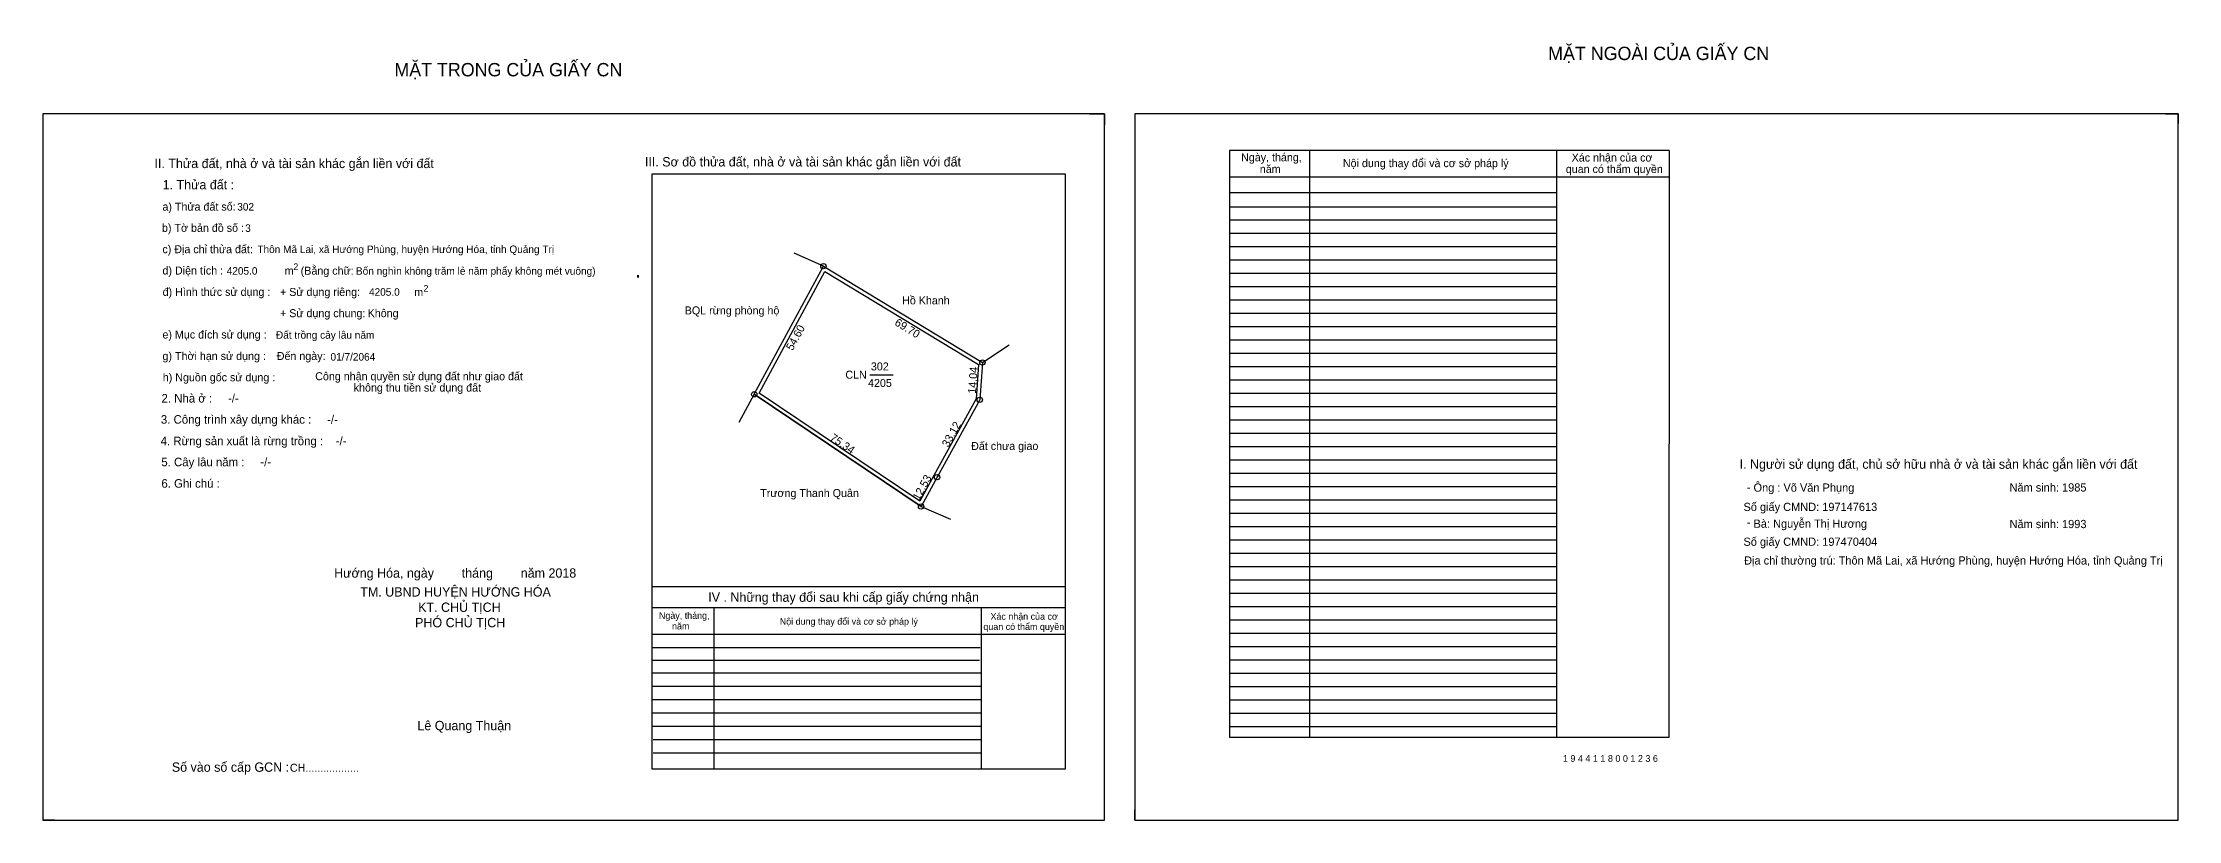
# Model space of a CAD drawing. Extents: x 534399 to 536129, y 1846227 to 1846798.
# Drawn here: x 534399 to 535200, y 1846326 to 1846617 of the extents above; entities that cross this region are included whole.
import ezdxf

# ---------------------------------------------------------------- set-up
doc = ezdxf.new("R2010")
doc.units = 0
for name, color, linetype in [('Default', 7, 'Continuous'), ('Level 10', 7, 'Continuous'), ('Level 11', 7, 'Continuous'), ('Level 13', 7, 'Continuous'), ('Level 27', 7, 'Continuous'), ('Level 36', 7, 'Continuous'), ('Level 49', 7, 'Continuous'), ('Level 55', 7, 'Continuous'), ('Level 6', 7, 'Continuous'), ('Level 60', 7, 'Continuous'), ('Level 7', 7, 'Continuous'), ('Level 8', 7, 'Continuous'), ('Level 9', 7, 'Continuous')]:
    doc.layers.add(name, color=color, linetype=linetype)

msp = doc.modelspace()

# ---------------------------------------------------------------- linework, layer by layer
at = {"layer": 'Level 10'}
for p, q in [((534791.74, 1846590.73), (534797.42, 1846590.73)), ((534797.42, 1846590.73), (534797.42, 1846586.53)), ((535195.14, 1846590.73), (535199.94, 1846590.73)), ((535199.94, 1846590.73), (535199.94, 1846587.03)), ((534666.11, 1846485.48), (534728.61, 1846443.41)), ((534399.34, 1846329.63), (534399.34, 1846325.73)), ((534808.82, 1846325.73), (534808.82, 1846329.63)), ((534403.94, 1846325.73), (534399.34, 1846325.73)), ((534808.82, 1846325.73), (534812.34, 1846325.73))]:
    msp.add_line(p, q, dxfattribs=at)
for points in [[(534399.34, 1846325.73), (534797.42, 1846325.73), (534797.42, 1846590.73), (534399.34, 1846590.73)], [(534808.82, 1846325.73), (535199.94, 1846325.73), (535199.94, 1846590.73), (534808.82, 1846590.73)], [(534692.01, 1846533.55), (534751.61, 1846497.41), (534750.61, 1846483.41), (534734.61, 1846454.41), (534728.61, 1846443.41), (534666.11, 1846485.48)], [(534692.54, 1846531.59), (534750.15, 1846496.65), (534749.24, 1846483.82), (534733.38, 1846455.08), (534728.12, 1846445.43), (534667.95, 1846485.93)]]:
    msp.add_lwpolyline(points, close=True, dxfattribs=at)
at = {"layer": 'Level 11'}
for centre in [(534692.01, 1846533.55), (534692.01, 1846533.55), (534751.61, 1846497.41), (534666.11, 1846485.48), (534750.61, 1846483.41), (534734.61, 1846454.41), (534728.61, 1846443.41)]:
    msp.add_circle(centre, 1, dxfattribs=at)
at = {"layer": 'Level 27'}
for p, q in [((534692.01, 1846533.55), (534681.06, 1846538.45)), ((534751.61, 1846497.41), (534761.6, 1846504.06)), ((534666.11, 1846485.48), (534660.37, 1846474.94)), ((534728.61, 1846443.41), (534739.62, 1846438.63))]:
    msp.add_line(p, q, dxfattribs=at)
at = {"layer": 'Level 7'}
for p, q in [((534966.82, 1846555.73), (534844.22, 1846555.73)), ((534966.82, 1846550.73), (534844.22, 1846550.73)), ((534966.82, 1846545.73), (534844.22, 1846545.73)), ((534966.82, 1846540.73), (534844.22, 1846540.73)), ((534966.82, 1846535.73), (534844.22, 1846535.73)), ((534966.82, 1846530.73), (534844.22, 1846530.73)), ((534966.82, 1846525.73), (534844.22, 1846525.73)), ((534966.82, 1846520.73), (534844.22, 1846520.73)), ((534966.82, 1846515.73), (534844.22, 1846515.73)), ((534966.82, 1846510.73), (534844.22, 1846510.73)), ((534966.82, 1846505.73), (534844.22, 1846505.73)), ((534966.82, 1846500.73), (534844.22, 1846500.73)), ((534966.82, 1846495.73), (534844.22, 1846495.73)), ((534966.82, 1846490.73), (534844.22, 1846490.73)), ((534966.82, 1846485.73), (534844.22, 1846485.73)), ((534966.82, 1846480.73), (534844.22, 1846480.73)), ((534966.82, 1846475.73), (534844.22, 1846475.73)), ((534966.82, 1846470.73), (534844.22, 1846470.73)), ((534966.82, 1846465.73), (534844.22, 1846465.73)), ((534966.82, 1846460.73), (534844.22, 1846460.73)), ((534966.82, 1846455.73), (534844.22, 1846455.73)), ((534966.82, 1846450.73), (534844.22, 1846450.73)), ((534966.82, 1846445.73), (534844.22, 1846445.73)), ((534966.82, 1846440.73), (534844.22, 1846440.73)), ((534966.82, 1846435.73), (534844.22, 1846435.73)), ((534966.82, 1846430.73), (534844.22, 1846430.73)), ((534966.82, 1846425.73), (534844.22, 1846425.73)), ((534966.82, 1846420.73), (534844.22, 1846420.73)), ((534966.82, 1846415.73), (534844.22, 1846415.73)), ((534966.82, 1846410.73), (534844.22, 1846410.73)), ((534966.82, 1846405.73), (534844.22, 1846405.73)), ((534966.82, 1846400.73), (534844.22, 1846400.73)), ((534966.82, 1846395.73), (534844.22, 1846395.73)), ((534750.8, 1846390.39), (534627.74, 1846390.39)), ((534750.58, 1846385.65), (534627.74, 1846385.65)), ((534966.82, 1846390.73), (534844.22, 1846390.73)), ((534966.82, 1846385.73), (534844.22, 1846385.73)), ((534751.22, 1846380.91), (534627.74, 1846380.91)), ((534751.22, 1846375.91), (534627.74, 1846375.91)), ((534966.82, 1846380.73), (534844.22, 1846380.73)), ((534751.22, 1846370.91), (534627.74, 1846370.91)), ((534966.82, 1846375.73), (534844.22, 1846375.73)), ((534966.82, 1846370.73), (534844.22, 1846370.73)), ((534751.22, 1846365.91), (534627.74, 1846365.91)), ((534751.22, 1846360.91), (534627.74, 1846360.91)), ((534966.82, 1846365.73), (534844.22, 1846365.73)), ((534966.82, 1846360.73), (534844.22, 1846360.73)), ((534751.22, 1846355.91), (534628.14, 1846355.91)), ((534751.22, 1846350.91), (534628.14, 1846350.91))]:
    msp.add_line(p, q, dxfattribs=at)
at = {"layer": 'Level 8'}
for p, q in [((535009.02, 1846576.97), (534844.22, 1846576.97)), ((534844.22, 1846576.97), (534844.22, 1846356.73)), ((534874.22, 1846576.97), (534874.22, 1846356.73)), ((534966.9, 1846576.87), (534966.82, 1846356.73)), ((535009.02, 1846576.97), (535008.94, 1846356.73)), ((534782.74, 1846568.03), (534627.74, 1846568.03)), ((534627.74, 1846568.03), (534627.74, 1846345.03)), ((534782.74, 1846345.03), (534782.74, 1846568.03)), ((535009.02, 1846566.97), (534844.22, 1846566.97)), ((534966.82, 1846561.09), (534844.22, 1846561.09)), ((534782.74, 1846413.23), (534627.74, 1846413.23)), ((534782.74, 1846405.37), (534627.74, 1846405.37)), ((534650.88, 1846405.37), (534650.88, 1846345.03)), ((534751.22, 1846405.37), (534751.22, 1846345.03)), ((534782.74, 1846395.37), (534627.74, 1846395.37)), ((535008.94, 1846356.73), (534844.22, 1846356.73)), ((534627.74, 1846345.03), (534782.74, 1846345.03))]:
    msp.add_line(p, q, dxfattribs=at)
at = {"layer": 'Level 9'}
msp.add_line((534709.41, 1846492.84), (534718.21, 1846492.84), dxfattribs=at)

# ---------------------------------------------------------------- texts
at = {"layer": 'Default'}
for s, p in [('e) Mục đích sử dụng :', (534444.23, 1846506.4)), ('g) Thời hạn sử dụng :', (534444.25, 1846498.36)), ('Đến ngày:', (534487.08, 1846498.36)), ('h) Nguồn gốc sử dụng :', (534444.35, 1846490.36)), ('Công nhận quyền sử dụng đất như giao đất', (534501.5, 1846490.76)), ('không thu tiền sử dụng đất', (534515.93, 1846486.51))]:
    msp.add_text(s, height=3, dxfattribs=at).set_placement(p)
at = {"layer": 'Level 10'}
msp.add_text('Hồ Khanh', height=3, dxfattribs=at).set_placement((534721.52, 1846519.21))
at = {"layer": 'Level 13'}
for s, p in [('302', (534709.81, 1846494.44)), ('CLN', (534700.25, 1846491.34)), ('4205', (534708.75, 1846488.24))]:
    msp.add_text(s, height=3, dxfattribs=at).set_placement(p)
at = {"layer": 'Level 36'}
msp.add_text('.', height=6, dxfattribs=at).set_placement((534621.43, 1846529.28))
at = {"layer": 'Level 49'}
for s, rotation, p in [('69.70', 328.76839, (534718.44, 1846511.61)), ('54.60', 61.68432, (534680.47, 1846501.64)), ('14.04', 85.91438, (534749.17, 1846485.63)), ('33.12', 61.11342, (534738.85, 1846465.4)), ('75.34', 326.05471, (534694.18, 1846468.51)), ('12.53', 61.38954, (534727.91, 1846445.46))]:
    msp.add_text(s, height=3, rotation=rotation, dxfattribs=at).set_placement(p)
at = {"layer": 'Level 55'}
for s, height, p in [('1', 0.8, (534691.79, 1846533.55)), ('0', 0.22, (534691.94, 1846533.33)), ('0', 0.22, (534691.94, 1846533.33)), ('0', 0.22, (534691.94, 1846533.33)), ('0', 0.22, (534691.94, 1846533.33)), ('2', 0.8, (534751.34, 1846497.41)), ('0', 0.22, (534751.54, 1846497.19)), ('0', 0.22, (534751.54, 1846497.19)), ('0', 0.22, (534751.54, 1846497.19)), ('6', 0.8, (534665.84, 1846485.48)), ('303', 0.22, (534665.88, 1846485.26)), ('0', 0.22, (534666.04, 1846485.26)), ('0', 0.22, (534666.04, 1846485.26)), ('3', 0.8, (534750.36, 1846483.41)), ('0', 0.22, (534750.54, 1846483.19)), ('4', 0.8, (534734.34, 1846454.41)), ('0', 0.22, (534734.54, 1846454.19)), ('303', 0.22, (534728.38, 1846443.19)), ('5', 0.8, (534728.35, 1846443.41)), ('0', 0.22, (534728.54, 1846443.19))]:
    msp.add_text(s, height=height, dxfattribs=at).set_placement(p)
at = {"layer": 'Level 6'}
for s, height, p in [('302', 2.816, (534472.28, 1846554.41)), ('3', 2.82, (534475.25, 1846546.41)), ('Thôn Mã Lai, xã Hướng Phùng, huyện Hướng Hóa, tỉnh Quảng Trị', 2.82, (534479.81, 1846538.46)), ('4205.0', 2.816, (534468.32, 1846530.36)), ('Bốn nghìn không trăm lẻ năm phẩy không mét vuông)', 2.816, (534516.78, 1846530.34)), ('4205.0', 2.816, (534521.67, 1846522.45)), ('Đất trồng cây lâu năm', 2.82, (534486.78, 1846506.33)), ('01/7/2064', 2.82, (534507.23, 1846498.12)), ('Ông : Võ Văn Phụng', 3.08, (535040.71, 1846448.96)), ('Năm sinh: 1985', 3.08, (535136.68, 1846449.03)), ('Số giấy CMND: 197147613', 3.08, (535036.94, 1846441.73)), ('Số giấy CMND: 197470404', 3.08, (535036.94, 1846428.67)), ('Bà: Nguyễn Thị Hương', 3.08, (535040.71, 1846435.44)), ('Năm sinh: 1993', 3.08, (535136.68, 1846435.31)), ('Địa chỉ thường trú: Thôn Mã Lai, xã Hướng Phùng, huyện Hướng Hóa, tỉnh Quảng Trị', 3.08, (535037.18, 1846421.64)), (' 1 9 4 4 1 1 8 0 0 1 2 3 6', 2.52, (534968.32, 1846347.66))]:
    msp.add_text(s, height=height, dxfattribs=at).set_placement(p)
at = {"layer": 'Level 60'}
for s, p in [('BQL rừng phòng hộ', (534640.03, 1846515.44)), ('Đất chưa giao', (534747.39, 1846464.61)), ('Trương Thanh Quân', (534668.33, 1846446.96))]:
    msp.add_text(s, height=3, dxfattribs=at).set_placement(p)
at = {"layer": 'Level 7'}
for s, height, p in [('MẶT NGOÀI CỦA GIẤY CN', 4.9998, (534963.72, 1846610.83)), ('MẶT TRONG CỦA GIẤY CN', 4.9998, (534531.19, 1846604.73)), ('Ngày, tháng,', 3, (534848.6, 1846572.87)), ('Xác nhận của cơ', 3, (534972.52, 1846572.77)), ('II. Thửa đất, nhà ở và tài sản khác gắn liền với đất', 3.4998, (534441.23, 1846570.33)), ('III. Sơ đồ thửa đất, nhà ở và tài sản khác gắn liền với đất', 3.4998, (534625.1, 1846570.93)), ('năm', 3, (534855.61, 1846568.47)), ('Nội dung thay đổi và cơ sở pháp lý', 3, (534886.77, 1846570.67)), (' quan có thẩm quyền', 3, (534969.22, 1846568.47)), ('1. Thửa đất :', 3.4998, (534444.3, 1846562.35)), ('a) Thửa đất số:', 3, (534444.22, 1846554.37)), ('b) Tờ bản đồ số :', 3, (534444.06, 1846546.41)), ('c) Địa chỉ thửa đất:', 3, (534444.22, 1846538.4)), ('d) Diện tích :', 3, (534444.24, 1846530.41)), ('m', 3, (534490.07, 1846530.35)), ('2', 2.5, (534493.3, 1846532.06)), ('(Bằng chữ:', 3, (534496.06, 1846530.34)), ('đ) Hình thức sử dụng :', 3, (534444.3, 1846522.4)), ('+ Sử dụng riêng:', 3, (534488.31, 1846522.37)), ('m', 3, (534538.62, 1846522.32)), ('2', 2.5, (534542.09, 1846523.98)), ('+ Sử dụng chung:', 3, (534488.3, 1846514.41)), ('Không', 3, (534521.15, 1846514.41)), ('2. Nhà ở :     -/-', 3.1998, (534443.88, 1846482.4)), ('3. Công trình xây dựng khác :     -/-', 3.1998, (534443.64, 1846474.46)), ('4. Rừng sản xuất là rừng trồng :    -/-', 3.1998, (534443.55, 1846466.4)), ('5. Cây lâu năm :     -/-', 3.1998, (534443.82, 1846458.5)), ('I. Người sử dụng đất, chủ sở hữu nhà ở và tài sản khác gắn liền với đất', 3.4998, (535035.49, 1846457.56)), ('6. Ghi chú :', 3.1998, (534443.84, 1846450.46)), ('-', 3.2, (535038.17, 1846449.06)), ('-', 3.2, (535038.17, 1846435.94)), ('Hướng Hóa, ngày        tháng        năm 2018', 3.5, (534508.6, 1846416.72)), ('TM. UBND HUYỆN HƯỚNG HÓA', 3.5, (534518.38, 1846409.64)), ('KT. CHỦ TỊCH', 3.5, (534540.09, 1846403.89)), ('IV . Những thay đổi sau khi cấp giấy chứng nhận', 3.4998, (534648.84, 1846407.67)), ('PHÓ CHỦ TỊCH', 3.5, (534538.94, 1846398.14)), ('Ngày, tháng,', 2.5, (534630.36, 1846401.27)), ('năm', 2.5, (534635.26, 1846397.31)), ('Nội dung thay đổi và cơ sở pháp lý', 2.5, (534675.66, 1846399.07)), (' quan có thẩm quyền', 2.5, (534751.06, 1846397.09)), ('Xác nhận của cơ', 2.5, (534754.65, 1846400.93)), ('Lê Quang Thuận', 3.5, (534539.82, 1846359.51)), ('Số vào sổ cấp GCN :', 3.4998, (534447.75, 1846343.93)), ('CH..................', 3, (534492.01, 1846343.93))]:
    msp.add_text(s, height=height, dxfattribs=at).set_placement(p)

doc.saveas('drawing.dxf')
